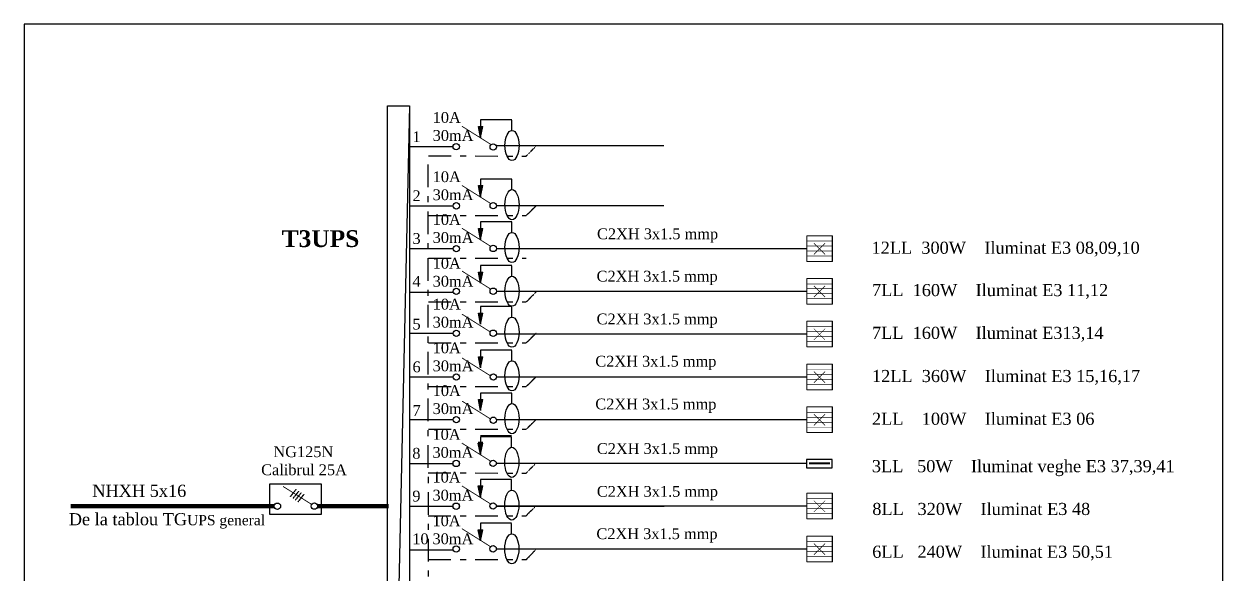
# Model space of a CAD drawing. Header units: inches. Extents: x -369701 to 85886, y 28217 to 66726.
# Drawn here: x -1401 to 12614, y 38149 to 44577 of the extents above; entities that cross this region are included whole.
import ezdxf

# ---------------------------------------------------------------- set-up
doc = ezdxf.new("R2010")
doc.units = ezdxf.units.IN
doc.header["$MEASUREMENT"] = 0
doc.linetypes.add('DOUBLE_DASHED', pattern=[1.093611, 0.529167, -0.211667, 0.141111, -0.211667])
doc.layers.add('Circuite', color=7, linetype='Continuous', lineweight=25)
for name, color, linetype in [('Circuite cons. vitali', 1, 'Continuous'), ('circuite iluminat normal', 7, 'Continuous'), ('circuite iluminat vitali', 1, 'Continuous'), ('ELECTRICAL', 7, 'Continuous'), ('ELECTRICE', 1, 'Continuous')]:
    doc.layers.add(name, color=color, linetype=linetype)
doc.layers.add('New_04 tavane_Pen_No__94', color=7, linetype='Continuous', lineweight=20, true_color=0x9f9f9f)
doc.styles.get("Standard").update_dxf_attribs({"font": 'arial.ttf'})

# ---------------------------------------------------------------- blocks, each defined once
blk = doc.blocks.new('A$C75F315FC')
at = {"layer": 'Circuite', "linetype": 'Continuous', "ltscale": 2}
blk.add_lwpolyline([(0, 66), (201.1, 66), (201.1, 0), (0, 0)], close=True, dxfattribs=at)
at = {"layer": 'Circuite cons. vitali', "linetype": 'Continuous', "ltscale": 2, "const_width": 15}
blk.add_lwpolyline([(16, 34.8), (180.6, 34.8)], dxfattribs=at)
blk = doc.blocks.new('A$C721938FA')
at = {"layer": 'ELECTRICE', "const_width": 15}
for points in [[(0, 474), (600, 474)], [(0, 358), (600, 358)], [(0, 358), (600, 358)], [(0, 358), (600, 358)], [(0, 358), (600, 358)], [(0, 358), (600, 358)], [(0, 358), (600, 358)], [(0, 242), (600, 242)], [(0, 242), (600, 242)], [(0, 242), (600, 242)], [(0, 242), (600, 242)], [(0, 242), (600, 242)], [(0, 242), (600, 242)], [(0, 126), (600, 126)]]:
    blk.add_lwpolyline(points, dxfattribs=at)
at = {"layer": 'New_04 tavane_Pen_No__94', "linetype": 'Continuous', "flags": 128}
blk.add_lwpolyline([(0, 600), (600, 600), (600, 0), (0, 0)], close=True, dxfattribs=at)
blk = doc.blocks.new('A$C30BE0074')
blk.add_line((600, 0), (600, 600))
at = {"layer": 'ELECTRICE', "const_width": 15}
for points in [[(426, 164), (164, 426)], [(164, 164), (426, 426)]]:
    blk.add_lwpolyline(points, dxfattribs=at)
at = {"layer": 'Circuite', "linetype": 'Continuous', "ltscale": 2}
blk.add_blockref('A$C721938FA', (0, 0), dxfattribs=at)

msp = doc.modelspace()

# ---------------------------------------------------------------- hatches: boundary and pattern name
at = {"layer": 'Circuite', "linetype": 'Continuous'}
h = msp.add_hatch(color=256, dxfattribs=at)
h.paths.add_polyline_path([(3936, 43251), (3936, 43381), (3910, 43381)])
h.paths.add_polyline_path([(3962, 43381), (3936, 43381), (3936, 43251)])
h = msp.add_hatch(color=256, dxfattribs=at)
h.paths.add_polyline_path([(3936, 43251), (3936, 43381), (3910, 43381)])
h.paths.add_polyline_path([(3962, 43381), (3936, 43381), (3936, 43251)])
h = msp.add_hatch(color=256, dxfattribs=at)
h.paths.add_polyline_path([(3936, 42559), (3936, 42688), (3910, 42688)])
h.paths.add_polyline_path([(3962, 42688), (3936, 42688), (3936, 42559)])
h = msp.add_hatch(color=256, dxfattribs=at)
h.paths.add_polyline_path([(3936, 42559), (3936, 42688), (3910, 42688)])
h.paths.add_polyline_path([(3962, 42688), (3936, 42688), (3936, 42559)])
h = msp.add_hatch(color=256, dxfattribs=at)
h.paths.add_polyline_path([(3936, 42059), (3936, 42188), (3910, 42188)])
h.paths.add_polyline_path([(3962, 42188), (3936, 42188), (3936, 42059)])
h = msp.add_hatch(color=256, dxfattribs=at)
h.paths.add_polyline_path([(3936, 42059), (3936, 42188), (3910, 42188)])
h.paths.add_polyline_path([(3962, 42188), (3936, 42188), (3936, 42059)])
h = msp.add_hatch(color=256, dxfattribs=at)
h.paths.add_polyline_path([(3936, 41548), (3936, 41678), (3910, 41678)])
h.paths.add_polyline_path([(3962, 41678), (3936, 41678), (3936, 41548)])
h = msp.add_hatch(color=256, dxfattribs=at)
h.paths.add_polyline_path([(3936, 41548), (3936, 41678), (3910, 41678)])
h.paths.add_polyline_path([(3962, 41678), (3936, 41678), (3936, 41548)])
h = msp.add_hatch(color=256, dxfattribs=at)
h.paths.add_polyline_path([(3936, 41069), (3936, 41199), (3910, 41199)])
h.paths.add_polyline_path([(3962, 41199), (3936, 41199), (3936, 41069)])
h = msp.add_hatch(color=256, dxfattribs=at)
h.paths.add_polyline_path([(3936, 41069), (3936, 41199), (3910, 41199)])
h.paths.add_polyline_path([(3962, 41199), (3936, 41199), (3936, 41069)])
h = msp.add_hatch(color=256, dxfattribs=at)
h.paths.add_polyline_path([(3936, 40559), (3936, 40688), (3910, 40688)])
h.paths.add_polyline_path([(3962, 40688), (3936, 40688), (3936, 40559)])
h = msp.add_hatch(color=256, dxfattribs=at)
h.paths.add_polyline_path([(3936, 40559), (3936, 40688), (3910, 40688)])
h.paths.add_polyline_path([(3962, 40688), (3936, 40688), (3936, 40559)])
h = msp.add_hatch(color=256, dxfattribs=at)
h.paths.add_polyline_path([(3936, 40059), (3936, 40188), (3910, 40188)])
h.paths.add_polyline_path([(3962, 40188), (3936, 40188), (3936, 40059)])
h = msp.add_hatch(color=256, dxfattribs=at)
h.paths.add_polyline_path([(3936, 40059), (3936, 40188), (3910, 40188)])
h.paths.add_polyline_path([(3962, 40188), (3936, 40188), (3936, 40059)])
h = msp.add_hatch(color=256, dxfattribs=at)
h.paths.add_polyline_path([(3934, 39548), (3934, 39678), (3908, 39678)])
h.paths.add_polyline_path([(3961, 39678), (3934, 39678), (3934, 39548)])
h = msp.add_hatch(color=256, dxfattribs=at)
h.paths.add_polyline_path([(3934, 39548), (3934, 39678), (3908, 39678)])
h.paths.add_polyline_path([(3961, 39678), (3934, 39678), (3934, 39548)])
h = msp.add_hatch(color=256, dxfattribs=at)
h.paths.add_polyline_path([(3934, 39048), (3934, 39178), (3908, 39178)])
h.paths.add_polyline_path([(3961, 39178), (3934, 39178), (3934, 39048)])
h = msp.add_hatch(color=256, dxfattribs=at)
h.paths.add_polyline_path([(3934, 39048), (3934, 39178), (3908, 39178)])
h.paths.add_polyline_path([(3961, 39178), (3934, 39178), (3934, 39048)])
h = msp.add_hatch(color=256, dxfattribs=at)
h.paths.add_polyline_path([(3934, 38537), (3934, 38667), (3908, 38667)])
h.paths.add_polyline_path([(3961, 38667), (3934, 38667), (3934, 38537)])
h = msp.add_hatch(color=256, dxfattribs=at)
h.paths.add_polyline_path([(3934, 38537), (3934, 38667), (3908, 38667)])
h.paths.add_polyline_path([(3961, 38667), (3934, 38667), (3934, 38537)])

# ---------------------------------------------------------------- linework, layer by layer
for p, q in [((3936, 43456), (3936, 43250)), ((4300, 43456), (3936, 43456)), ((4300, 43334), (4300, 43455)), ((3910, 43381), (3962, 43381)), ((3936, 43251), (3910, 43381)), ((3910, 43381), (3962, 43381)), ((3936, 43251), (3962, 43381)), ((3936, 43251), (3962, 43381)), ((3936, 42764), (3936, 42558)), ((4300, 42764), (3936, 42764)), ((4300, 42642), (4300, 42763)), ((3910, 42688), (3962, 42688)), ((3936, 42559), (3910, 42688)), ((3910, 42688), (3962, 42688)), ((3936, 42559), (3962, 42688)), ((3936, 42559), (3962, 42688)), ((3910, 42188), (3962, 42188)), ((3936, 42059), (3910, 42188)), ((3910, 42188), (3962, 42188)), ((4300, 42264), (3936, 42264)), ((3936, 42264), (3936, 42058)), ((4300, 42264), (3936, 42264)), ((3936, 42059), (3962, 42188)), ((3936, 42059), (3962, 42188)), ((4300, 42142), (4300, 42263)), ((3910, 41678), (3962, 41678)), ((3936, 41548), (3910, 41678)), ((3910, 41678), (3962, 41678)), ((3936, 41753), (3936, 41547)), ((4300, 41753), (3936, 41753)), ((3936, 41548), (3962, 41678)), ((3936, 41548), (3962, 41678)), ((4300, 41631), (4300, 41752)), ((3936, 41274), (3936, 41069)), ((4300, 41274), (3936, 41274)), ((4300, 41153), (4300, 41273)), ((3910, 41199), (3962, 41199)), ((3936, 41069), (3910, 41199)), ((3910, 41199), (3962, 41199)), ((3936, 41069), (3962, 41199)), ((3936, 41069), (3962, 41199)), ((3910, 40688), (3962, 40688)), ((3936, 40559), (3910, 40688)), ((3910, 40688), (3962, 40688)), ((3936, 40764), (3936, 40558)), ((4300, 40764), (3936, 40764)), ((3936, 40559), (3962, 40688)), ((3936, 40559), (3962, 40688)), ((4300, 40642), (4300, 40763)), ((3936, 40264), (3936, 40058)), ((4300, 40264), (3936, 40264)), ((4300, 40142), (4300, 40263)), ((3910, 40188), (3962, 40188)), ((3936, 40059), (3910, 40188)), ((3910, 40188), (3962, 40188)), ((3936, 40059), (3962, 40188)), ((3936, 40059), (3962, 40188)), ((3908, 39678), (3961, 39678)), ((3934, 39548), (3908, 39678)), ((3908, 39678), (3961, 39678)), ((3909, 39688), (3962, 39688)), ((3909, 39688), (3962, 39688)), ((3934, 39753), (3934, 39547)), ((4298, 39753), (3934, 39753)), ((3934, 39548), (3961, 39678)), ((3934, 39548), (3961, 39678)), ((4299, 39764), (3935, 39764)), ((4298, 39631), (4298, 39752)), ((3934, 39253), (3934, 39047)), ((4298, 39253), (3934, 39253)), ((4298, 39131), (4298, 39252)), ((3908, 39178), (3961, 39178)), ((3934, 39048), (3908, 39178)), ((3908, 39178), (3961, 39178)), ((3934, 39048), (3961, 39178)), ((3934, 39048), (3961, 39178)), ((3934, 38742), (3934, 38537)), ((4298, 38742), (3934, 38742)), ((4298, 38621), (4298, 38741)), ((3908, 38667), (3961, 38667)), ((3934, 38537), (3908, 38667)), ((3908, 38667), (3961, 38667)), ((3934, 38537), (3961, 38667)), ((3934, 38537), (3961, 38667))]:
    msp.add_line(p, q, dxfattribs=at)
at = {"layer": 'Circuite', "linetype": 'DOUBLE_DASHED', "ltscale": 500}
msp.add_line((3319, 42934), (3326, 32089), dxfattribs=at)
at = {"layer": 'Circuite', "linetype": 'Continuous'}
for points in [[(12614, 28225), (12614, 44577), (-1401, 44577), (-1401, 28225)], [(1472, 39202), (2073, 39202), (2073, 38843), (1472, 38843)]]:
    msp.add_lwpolyline(points, close=True, dxfattribs=at)
for centre in [(4303, 43157), (4303, 42465), (4303, 41965), (4303, 41454), (4303, 40975), (4303, 40465), (4303, 39965), (4301, 39454), (4301, 38954), (4301, 38443)]:
    msp.add_ellipse(centre, major_axis=(0, 176), ratio=0.466655, dxfattribs=at)
at = {"layer": 'circuite iluminat normal'}
msp.add_lwpolyline([(2847, 43620), (3106, 43620), (3106, 31981), (2847, 31981)], close=True, dxfattribs=at)
at = {"layer": 'ELECTRICAL', "linetype": 'Continuous'}
for p, q in [((3106, 43620), (2847, 31981)), ((1525, 38940), (1525, 38940))]:
    msp.add_line(p, q, dxfattribs=at)
at = {"layer": 'ELECTRICAL', "linetype": 'DOUBLE_DASHED', "ltscale": 500}
for p, q in [((3326, 43035), (4469, 43034)), ((3327, 42340), (4470, 42340)), ((3327, 41840), (4470, 41840)), ((3327, 41330), (4470, 41329)), ((3327, 40851), (4470, 40851)), ((3327, 40340), (4470, 40340)), ((3327, 39840), (4470, 39840)), ((3325, 39330), (4469, 39329)), ((3325, 38830), (4469, 38829)), ((3325, 38319), (4469, 38318))]:
    msp.add_line(p, q, dxfattribs=at)
at = {"layer": 'ELECTRICAL', "linetype": 'DOUBLE_DASHED'}
for p, q in [((4469, 43034), (4582, 43148)), ((4469, 43034), (4582, 43148)), ((4470, 42340), (4584, 42453)), ((4470, 41329), (4584, 41443)), ((4470, 40851), (4584, 40964)), ((4470, 40340), (4584, 40453)), ((4470, 39840), (4584, 39953)), ((4469, 39329), (4582, 39443)), ((1713, 39054), (1783, 39141)), ((1744, 39032), (1813, 39119)), ((1773, 39014), (1842, 39101)), ((1804, 38994), (1873, 39081)), ((4469, 38829), (4582, 38943)), ((4469, 38318), (4582, 38432))]:
    msp.add_line(p, q, dxfattribs=at)
at = {"layer": 'ELECTRICAL', "linetype": 'Continuous', "flags": 128}
for points, const_width in [([(4054, 43171), (3718, 43382)], 10.1), ([(4054, 43171), (3718, 43382)], 10.1), ([(3106, 43143), (3614, 43143)], 15.2), ([(3106, 43143), (3614, 43143)], 15.2), ([(4120, 43155), (6078, 43155)], 15.2), ([(4054, 42479), (3718, 42690)], 10.1), ([(4054, 42479), (3718, 42690)], 10.1), ([(3107, 42451), (3615, 42451)], 15.2), ([(3107, 42451), (3615, 42451)], 15.2), ([(3107, 42451), (3615, 42451)], 15.2), ([(3107, 42451), (3615, 42451)], 15.2), ([(3107, 42451), (3615, 42451)], 15.2), ([(4120, 42453), (6078, 42453)], 15.2), ([(4054, 41979), (3718, 42190)], 10.1), ([(4054, 41979), (3718, 42190)], 10.1), ([(3107, 41951), (3615, 41951)], 15.2), ([(4120, 41953), (7750, 41953)], 15.2), ([(4054, 41479), (3718, 41690)], 10.1), ([(4054, 41479), (3718, 41690)], 10.1), ([(3107, 41440), (3615, 41440)], 15.2), ([(4120, 41453), (7750, 41453)], 15.2), ([(4862, 41453), (7750, 41453)], 15.2), ([(4054, 40975), (3719, 41186)], 10.1), ([(4054, 40975), (3719, 41186)], 10.1), ([(3107, 40962), (3615, 40962)], 15.2), ([(4120, 40953), (7750, 40953)], 15.2), ([(4862, 40953), (7750, 40953)], 15.2), ([(4055, 40463), (3719, 40674)], 10.1), ([(4055, 40463), (3719, 40674)], 10.1), ([(3107, 40451), (3615, 40451)], 15.2), ([(4120, 40452), (7750, 40452)], 15.2), ([(4862, 40452), (7750, 40452)], 15.2), ([(4055, 39959), (3719, 40170)], 10.1), ([(4055, 39959), (3719, 40170)], 10.1), ([(3107, 39951), (3615, 39951)], 15.2), ([(4120, 39952), (7750, 39952)], 15.2), ([(4862, 39952), (7750, 39952)], 15.2), ([(4053, 39468), (3717, 39679)], 10.1), ([(4053, 39468), (3717, 39679)], 10.1), ([(3105, 39440), (3614, 39440)], 15.2), ([(3105, 39440), (3614, 39440)], 15.2), ([(3105, 39440), (3614, 39440)], 15.2), ([(3105, 39440), (3614, 39440)], 15.2), ([(4118, 39442), (7749, 39442)], 15.2), ([(1962, 38962), (1626, 39173)], 10.1), ([(4053, 38968), (3717, 39179)], 10.1), ([(4053, 38968), (3717, 39179)], 10.1), ([(1524, 38940), (-856, 38940)], 50.6), ([(2029, 38941), (2861, 38941)], 50.6), ([(3105, 38940), (3614, 38940)], 15.2), ([(4118, 38942), (7749, 38942)], 15.2), ([(4120, 38938), (6082, 38938)], 15.2), ([(4053, 38468), (3717, 38679)], 10.1), ([(4053, 38468), (3717, 38679)], 10.1), ([(3105, 38429), (3614, 38429)], 15.2), ([(4118, 38442), (7749, 38442)], 15.2), ([(4861, 38442), (7749, 38442)], 15.2)]:
    msp.add_lwpolyline(points, dxfattribs=dict(at, const_width=const_width))
at = {"layer": 'ELECTRICAL', "linetype": 'Continuous'}
for centre in [(3651, 43144), (4084, 43139), (3652, 42452), (3652, 42452), (4084, 42454), (3652, 41952), (3652, 41952), (4084, 41954), (3652, 41452), (3652, 41452), (4084, 41454), (3652, 40961), (4084, 40963), (3652, 40452), (4085, 40451), (3652, 39952), (4085, 39946), (3650, 39441), (3651, 39441), (4082, 39443), (1561, 38941), (1993, 38942), (3650, 38941), (3651, 38941), (4082, 38943), (3651, 38441), (3651, 38441), (4082, 38443)]:
    msp.add_circle(centre, 37.2, dxfattribs=at)

# ---------------------------------------------------------------- block references
at = {"xscale": 0.5, "yscale": 0.5, "zscale": 0.5}
for p in [(7750, 41803), (7750, 41303), (7750, 40803), (7750, 40302), (7750, 39802), (7750, 38792), (7750, 38292)]:
    msp.add_blockref('A$C30BE0074', p, dxfattribs=at)
at = {"layer": 'circuite iluminat vitali', "linetype": 'Continuous', "ltscale": 2, "xscale": -1.5, "yscale": 1.5, "zscale": 1.5}
msp.add_blockref('A$C75F315FC', (8046, 39390), dxfattribs=at)

# ---------------------------------------------------------------- texts
at = {"layer": 'Circuite', "linetype": 'Continuous', "char_height": 126.25, "width": 407.03, "attachment_point": 1}
for insert in [(3376, 43548), (3376, 42855), (3376, 42355), (3376, 41844), (3376, 41366), (3376, 40855), (3376, 40355), (3374, 39844), (3374, 39344), (3374, 38834)]:
    msp.add_mtext('{\\fTimes New Roman|b0|i0|c0|p18;10A\\P30mA}', dxfattribs=dict(at, insert=insert))
at = {"layer": 'ELECTRICAL', "linetype": 'Continuous', "attachment_point": 1}
for s, insert, char_height, width in [('{\\fTimes New Roman|b0|i0|c0|p18;1}', (3140, 43323), 126.38, 407.44), ('{\\fTimes New Roman|b0|i0|c0|p18;2}', (3140, 42633), 126.38, 407.44), ('{\\fTimes New Roman|b1|i0|c0|p18;\\C5;T3UPS}', (1611, 42167), 196.58, 477.25), ('{\\fTimes New Roman|b0|i0|c0|p18;3}', (3140, 42133), 126.38, 407.44), ('{\\fTimes New Roman|b0|i0|c0|p18;4}', (3140, 41633), 126.38, 407.44), ('{\\fTimes New Roman|b0|i0|c0|p18;5}', (3140, 41133), 126.38, 407.44), ('{\\fTimes New Roman|b0|i0|c0|p18;6}', (3140, 40633), 126.38, 407.44), ('{\\fTimes New Roman|b0|i0|c0|p18;7}', (3140, 40123), 126.38, 407.44), ('{\\fTimes New Roman|b0|i0|c0|p18;   NG125N\\PCalibrul 25A}', (1371, 39641), 126.38, 1443.2), ('{\\fTimes New Roman|b0|i0|c0|p18;8}', (3138, 39623), 126.38, 407.44), ('{\\fTimes New Roman|b0|i0|c0|p18;9}', (3138, 39123), 126.38, 407.44), ('{\\fTimes New Roman|b0|i0|c0|p18;     De la tablou TG\\H0.84781x;UPS general\\H1.1795x;\\P                         }', (-1145, 38860), 141.54, 3139.93), ('{\\fTimes New Roman|b0|i0|c0|p18;10}', (3138, 38623), 126.38, 407.44)]:
    msp.add_mtext(s, dxfattribs=dict(at, insert=insert, char_height=char_height, width=width))
at = {"layer": 'ELECTRICAL', "linetype": 'DOUBLE_DASHED', "attachment_point": 1}
for s, insert, char_height, width in [('{\\fTimes New Roman|b0|i0|c0|p18;C2XH 3x1.5 mmp}', (5297, 42188), 126.38, 2813.98), ('{\\fTimes New Roman|b0|i0|c0|p18;12LL  300W    Iluminat E3 08,09,10}', (8506, 42033), 141.54, 8555.18), ('{\\fTimes New Roman|b0|i0|c0|p18;C2XH 3x1.5 mmp}', (5292, 41693), 126.38, 2813.98), ('{\\fTimes New Roman|b0|i0|c0|p18;7LL  160W    Iluminat E3 11,12}', (8511, 41538), 141.54, 8555.18), ('{\\fTimes New Roman|b0|i0|c0|p18;C2XH 3x1.5 mmp}', (5292, 41193), 126.38, 2813.98), ('{\\fTimes New Roman|b0|i0|c0|p18;7LL  160W    Iluminat E313,14}', (8511, 41038), 141.54, 8555.18), ('{\\fTimes New Roman|b0|i0|c0|p18;C2XH 3x1.5 mmp}', (5277, 40699), 126.38, 2813.98), ('{\\fTimes New Roman|b0|i0|c0|p18;12LL  360W    Iluminat E3 15,16,17}', (8511, 40534), 141.54, 8555.18), ('{\\fTimes New Roman|b0|i0|c0|p18;C2XH 3x1.5 mmp}', (5277, 40199), 126.38, 2813.98), ('\\pxt18,19;{\\fTimes New Roman|b0|i0|c0|p18;2LL    100W    Iluminat E3 06}', (8511, 40034), 141.54, 8555.18), ('{\\fTimes New Roman|b0|i0|c0|p18;C2XH 3x1.5 mmp}', (5295, 39678), 126.38, 2813.98), ('{\\fTimes New Roman|b0|i0|c0|p18;3LL   50W    Iluminat veghe E3 37,39,41}', (8510, 39480), 141.54, 8555.18), ('{\\fTimes New Roman|b0|i0|c0|p18;   NHXH 5x16}', (-763, 39192), 141.54, 2813.98), ('{\\fTimes New Roman|b0|i0|c0|p18;C2XH 3x1.5 mmp}', (5295, 39178), 126.38, 2813.98), ('{\\fTimes New Roman|b0|i0|c0|p18;8LL   320W    Iluminat E3 48}', (8515, 38980), 141.54, 8555.18), ('{\\fTimes New Roman|b0|i0|c0|p18;C2XH 3x1.5 mmp}', (5290, 38683), 126.38, 2813.98), ('{\\fTimes New Roman|b0|i0|c0|p18;6LL   240W    Iluminat E3 50,51}', (8514, 38480), 141.54, 8555.18)]:
    msp.add_mtext(s, dxfattribs=dict(at, insert=insert, char_height=char_height, width=width))

doc.saveas('drawing.dxf')
